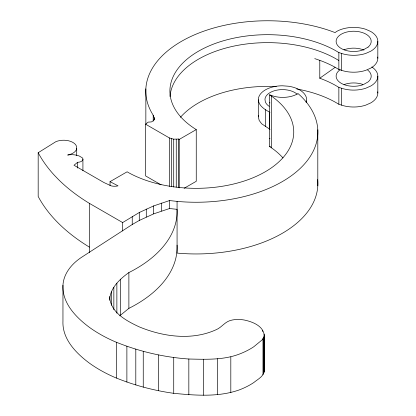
<?xml version="1.0" encoding="UTF-8"?>
<svg xmlns="http://www.w3.org/2000/svg" width="416" height="416" viewBox="0 0 416 416"><rect width="100%" height="100%" fill="white"/><g stroke="black" fill="none" stroke-linecap="round" stroke-linejoin="round"><path stroke-width="0.62" d="M122.652 230.968L122.652 222.565L139.292 212.498L153.686 205.904L169.562 200.559L177.07 201.386A121.742 70.288 0 0 0 296.811 171.47A121.742 70.288 0 0 0 300.908 96.184L298.038 93.569A20.946 12.095 0 0 1 270.535 95.118L269.537 94.827L269.428 146.484L271.45 147.815A97.63 56.368 0 0 1 282.984 157.94M109.699 296.457C110.022 312.317 126.625 320.949 139.11 326.815C163.062 336.752 191.677 340.787 215.972 329.794C221.286 327.699 224.484 322.364 229.928 320.616C234.489 319.176 239.387 319.207 244.072 319.977C252.221 321.636 263.375 325.79 264.228 335.395L264.228 371.192C263.479 376.688 257.566 379.366 253.739 382.585A70.819 40.888 0 0 1 239.273 389.917C218.374 397.311 195.4 395.408 173.727 393.318C154.092 390.577 134.805 385.476 116.418 378.056L115.45 377.681A141.409 81.645 0 0 1 89.185 362.976C75.904 353.059 62.088 338.894 62.956 321.064L62.956 285.272C63.601 273.166 72.327 263.198 82.144 256.927L132.241 224.505L139.292 220.449L153.686 213.855L169.562 208.515L177.07 209.342A140.358 81.037 0 0 1 165.511 243.714L165.24 244.072A140.291 80.995 0 0 1 128.882 272.568C119.85 279.027 109.72 288.34 109.699 300.29M184.174 188.266L196.253 181.293L196.253 129.589A97.651 56.378 0 0 1 198.624 51.132A97.651 56.378 0 0 1 334.526 50.034L338.858 52.546L341.572 53.44A24.164 13.952 0 0 0 365.742 53.44L370.744 51.22A24.164 13.952 0 0 0 370.744 31.491L365.742 29.276A24.164 13.952 0 0 0 336.57 31.491L335.104 32.594L329.54 30.555A121.768 70.304 0 0 0 189.935 36.899A121.768 70.304 0 0 0 152.984 114.878L154.331 118.238L153.806 120.52L151.356 121.935L148.138 122.127L145.6 124.207L145.6 175.911L161.065 184.839M264.035 372.408L264.228 335.395M306.015 102.19L306.649 99.653A24.164 13.952 0 0 0 288.605 86.237L282.344 85.784A24.164 13.952 0 0 0 258.32 99.814L258.32 116.797L259.178 120.406L261.628 123.765L270.005 129.386M62.956 285.272C62.083 303.103 75.904 317.262 89.185 327.184A141.409 81.645 0 0 0 115.45 341.884L116.418 342.259C139.495 351.572 164.003 357.282 188.833 359.013C205.644 359.372 223.288 360.199 239.273 354.12A70.819 40.888 0 0 0 253.739 346.788L262.137 339.898L264.035 336.612M119.699 315.848L128.882 308.365A140.291 80.995 0 0 0 165.24 279.864L165.511 279.51A140.358 81.037 0 0 0 177.076 245.133M89.383 247.109A221.988 128.164 0 0 1 38.178 196.472L38.178 152.724L55.822 141.71A13.146 7.592 0 0 1 76.554 146.411L76.71 148.595A13.146 7.592 0 0 1 67.678 155.038A13.187 7.613 0 0 1 79.321 156.052L82.29 157.794A5.252 3.032 0 0 1 82.82 159.822L82.451 160.488A5.252 3.032 0 0 1 77.636 162.271L73.996 165.251L103.953 182.546L111.176 185.869A8.674 5.008 0 0 0 118.035 185.848L110.032 181.662L110.037 185.541M371.821 66.955A24.164 13.952 0 0 1 370.744 86.024L365.742 88.239A24.164 13.952 0 0 1 341.572 88.239L338.858 87.344L334.526 84.838A97.651 56.378 0 0 0 320.024 78.317L319.784 78.208L335.104 67.397M145.6 124.207L169.348 137.92L173.722 139.173L178.563 139.027L179.234 139.412L196.253 129.589M110.032 181.662L127.119 171.798L129.158 172.983A97.63 56.368 0 0 0 262.829 173.118A97.63 56.368 0 0 0 271.45 96.112L269.537 94.827M269.979 112.388C265.023 109.616 258.835 106.153 258.32 99.814M269.537 102.783L269.979 102.903M269.428 138.528L269.979 138.7M269.428 146.484L270.535 146.822M314.746 58.614L320.024 60.424A97.651 56.378 0 0 1 334.526 66.94L338.858 69.451L341.572 70.34A24.164 13.952 0 0 0 365.742 70.34L370.744 68.125A24.164 13.952 0 0 0 377.728 57.049M296.722 88.967A97.651 56.378 0 0 1 334.526 101.743L338.858 104.25L341.572 105.144A24.164 13.952 0 0 0 365.742 105.144L370.744 102.924A24.164 13.952 0 0 0 377.728 91.848M38.178 152.724A221.988 128.164 0 0 0 54.538 175.448L58.698 179.754A221.988 128.164 0 0 0 89.383 203.356L122.652 222.565M338.858 60.502L334.526 57.99A97.651 56.378 0 0 0 230.818 46.784A97.651 56.378 0 0 0 169.998 96.564M263.916 368.654L264.228 371.192M269.428 112.216L269.48 129.236M377.822 41.356L377.822 58.261M377.822 76.159L377.822 93.059M341.572 53.44L341.572 70.34M341.572 88.239L341.572 105.144M338.858 52.546L338.858 69.451M338.858 87.344L338.858 104.25M319.784 60.31L319.784 78.208M317.803 129.756L317.803 185.874M306.348 101.031L306.348 102.289M271.45 96.112L271.45 147.815M265.491 109.652L265.491 126.641M264.186 334.142L264.186 369.933M263.624 337.776L263.624 373.573M262.985 338.874L262.985 374.67M262.709 330.273L262.709 331.552M230.812 356.897L230.812 392.694M217.599 358.696L217.599 394.493M203.533 359.403L203.533 395.2M188.833 359.013L188.833 394.805M179.234 139.412L179.234 187.886M178.563 139.027L178.563 187.502M177.07 201.386L177.07 253.089A121.742 70.288 0 0 0 317.652 179.572M176.259 139.282L176.259 187.106M173.722 139.173L173.722 187.002M173.727 357.526L173.727 393.318M171.319 138.689L171.319 186.519M169.562 200.559L169.562 208.515M169.348 137.92L169.348 186.394M161.46 203.065L161.46 211.021M158.454 354.968L158.454 390.759M154.331 118.238L154.331 119.532M154.154 117.551L154.154 119.491M153.686 205.904L153.686 213.855M153.213 115.216L153.213 121.03M146.286 209.05L146.286 217.006M145.85 88.858L145.85 124.405M143.25 351.374L143.25 387.171M139.292 212.498L139.292 220.449M135.803 349.092L135.803 384.888M132.241 216.554L132.241 224.505M128.882 272.568L128.882 308.365M126.88 346.247L126.88 382.044M120.505 279.167L120.505 314.964M116.87 283.15L116.87 313.191M116.418 342.259L116.418 378.056M113.849 287.373L113.849 309.743M111.452 291.814L111.452 305.24M89.383 203.356L89.383 252.616M82.919 159.13L82.919 170.711M77.636 162.271L77.636 168.059M76.71 148.595L76.71 155.672M269.162 106.319A17.54 10.124 0 0 1 265.314 101.8L264.961 99.273L265.2 98.01A17.54 10.124 0 0 1 278.902 89.82A17.54 10.124 0 0 1 297.128 94.162M258.32 116.797A24.164 13.952 0 0 1 258.398 115.586M180.424 117.312A97.651 56.378 0 0 1 276.302 86.622M367.64 70.044A17.54 10.124 0 0 1 368.051 81.947L363.35 84.599A17.54 10.124 0 0 1 339.674 82.269L338.458 81.214A17.54 10.124 0 0 1 340.153 69.696M343.964 84.62A17.54 10.124 0 0 1 362.757 84.406M343.964 49.821A17.54 10.124 0 0 1 363.984 50.076M368.051 47.143L363.35 49.795A17.54 10.124 0 0 1 339.674 47.471L338.458 46.41A17.54 10.124 0 0 1 342.779 33.415A17.54 10.124 0 0 1 365.68 33.982A17.54 10.124 0 0 1 368.051 47.143"/></g></svg>
